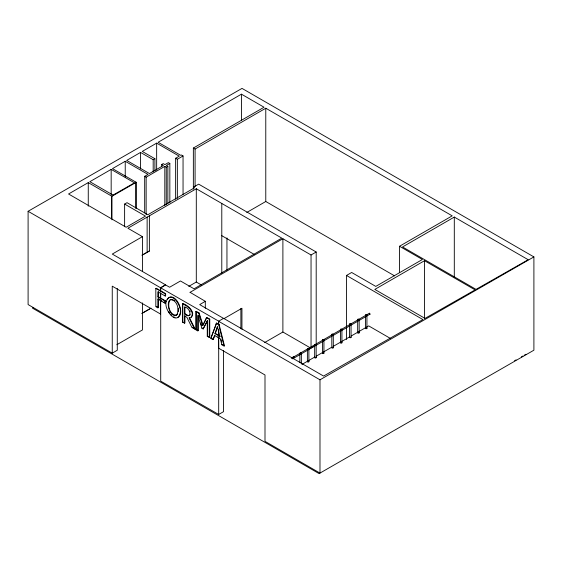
<?xml version="1.0" encoding="UTF-8"?>
<svg xmlns="http://www.w3.org/2000/svg" width="562" height="562" viewBox="0 0 562 562"><rect width="100%" height="100%" fill="white"/><g stroke="black" fill="none" stroke-linecap="round" stroke-linejoin="round"><path stroke-width="0.84" d="M178.273 311.734L178.273 308.348M212.956 339.617L214.782 335.135L213.356 339.385L212.956 339.617L210.848 338.394L216.546 323.059L219.131 324.548L224.435 345.785L224.041 346.016L221.828 344.738L220.402 338.837L214.389 335.366M214.965 333.638L217.389 326.466L219.819 336.434L220.22 336.209L215.365 333.406L214.965 333.638L219.819 336.434M215.365 333.406L217.515 327.035M216.546 323.059L210.848 338.394M167.104 299.574C174.571 289.205 186.31 313.287 177.599 317.748M197.824 330.877L195.864 329.746L195.864 311.573L198.723 313.224L202.65 325.609L206.451 317.685L206.844 317.453L209.752 319.132L209.752 337.305L209.352 337.537L207.259 336.329L207.259 320.67L203.163 328.953L201.891 328.222L197.824 315.219L197.824 330.877L198.217 330.646L198.217 315.858M203.395 324.66L206.5 318.176M190.272 314.664C189.113 316.975 186.38 314.362 184.919 313.729L184.526 313.961L184.526 307.098C190.792 307.484 192.703 320.565 184.526 313.961M357.671 319.546A0.752 0.436 0 0 1 358.486 319.075A0.752 0.436 0 0 1 359.146 319.623L358.612 319.926A0.752 0.436 0 0 1 357.671 319.546L357.671 332.781M365.433 315.064A0.752 0.436 0 0 1 366.241 314.601A0.752 0.436 0 0 1 366.902 315.142L366.368 315.451A0.752 0.436 0 0 1 365.433 315.064L365.426 328.299M170.075 299.813C166.921 304.92 169.492 315.092 176.356 315.247M176.665 315.057C179.84 309.957 177.248 299.799 170.384 299.616M177.627 314.102C169.071 321.78 163.24 293.771 174.62 300.677M191.403 317.27C194.789 311.137 187.357 305.798 182.432 303.817L182.432 321.991L184.526 323.199L184.919 322.967L184.919 315.746L184.526 315.97L184.526 323.199M292.647 358.844L370.007 314.179L369.62 313.196L369.445 313.856M160.718 291.313L160.718 287.856L165.537 284.892L169.612 287.245L180.472 280.972L194.045 288.812L281.829 238.126L196.3 188.748L127.883 228.242L142.446 236.658L142.446 271.53M190.061 292.331L205.313 301.309L199.693 304.611L223.543 318.38M149.555 250.912L141.947 255.246L149.38 251.01L149.38 215.836M141.947 313.357L149.555 309.023M136.201 208.46L136.201 182.306L111.971 196.293L88.262 182.608L68.55 193.988L126.169 227.259L145.481 216.103L124.616 204.062L124.616 226.732M113.039 195.077L134.466 182.84L111.171 169.387L89.85 181.695L113.025 195.07M144.68 212.928L144.68 176.313L147.996 174.403L125.235 161.266L112.491 168.621L136.201 182.306M154.908 170.918L154.908 158.716L153.187 159.706L140.556 152.414L126.696 160.423L149.45 173.56L163.352 165.53L161.631 164.54L161.631 166.282M175.632 199.236L175.632 158.259L179.25 156.173L156.65 143.127L142.277 151.424L154.908 158.716M193.363 189.022L193.363 148.045L264.056 107.23L241.442 94.17L158.112 142.284L180.704 155.33L181.329 154.971L183.05 155.969L183.05 194.326M161.631 164.54L163.226 163.619L164.947 164.617L168.389 162.629L169.843 163.465L169.843 202.699M144.68 176.313L146.141 177.156L164.814 166.373L166.268 167.216L167.855 166.296L167.855 203.781M169.843 163.465L166.401 165.453L167.855 166.296M175.632 158.259L177.353 159.257L183.05 155.969M193.363 148.045L195.084 149.042L265.777 108.22L452.199 215.85L399.519 246.268L399.519 272.422M124.616 204.062L127.005 202.685L147.834 214.747L194.578 187.757L193.497 187.132L193.497 188.874M193.497 187.132L198.66 184.146L316.195 252.008L316.195 344.106M142.446 236.658L112.281 254.073L165.6 284.857L160.563 287.765L28.1 211.284L28.1 304.569L112.252 353.154L117.282 350.245L117.282 288.482M33.348 307.597L32.448 308.117L319.09 473.604L533.9 350.196L533.9 256.911L242.011 88.396L28.1 211.284M246.774 212.478L265.777 201.505L394.608 275.886M157.915 307.836L155.822 306.627L155.822 288.454L156.222 288.222L165.635 293.659L165.635 295.809L165.242 296.041L157.915 291.811L157.915 296.94L164.933 300.993L165.333 300.761L165.333 302.911L164.933 303.136L157.915 299.082L157.915 307.836L158.315 307.611L158.315 298.858L157.915 299.082M157.915 296.94L158.315 296.708L165.333 300.761M155.822 288.454L165.242 293.891L165.635 293.659M141.961 313.399L151.059 308.152M188.762 286.388L196.3 282.033L201.547 285.067M190.075 292.324L282.89 238.738L311.046 254.986L316.195 252.008M182.432 303.817L182.826 303.585C187.912 304.787 196.967 313.357 190.37 317.846L189.015 317.881L194.621 329.03L195.014 328.798L189.415 317.656M116.805 344.745L142.446 329.943L142.446 302.911M195.864 311.573L196.264 311.341L199.117 312.992L203.051 325.384L202.65 325.609M182.432 321.991L184.224 322.567M198.723 313.224L199.117 312.992M206.451 317.685L209.352 319.364L209.752 319.132M195.864 329.746L196.264 329.522L198.217 330.646M201.891 328.222L202.292 327.99M203.163 328.953L207.659 320.438L207.659 336.097L207.259 336.329M218.576 324.724L218.576 321.253L223.606 318.345L323.572 376.062L422.919 319.574L346.501 275.457L346.501 339.49M223.767 318.752L241.941 308.257L241.941 329.325M216.152 323.283L218.73 324.773L219.131 324.548M221.828 344.738L222.229 344.506M218.576 337.748L218.695 348.096M346.501 275.457L351.657 272.479L375.781 286.409L422.413 259.489L399.519 246.268M454.3 217.065L402.547 246.95L476.028 289.374L528.182 259.721L454.3 217.065L454.3 277.221M264.695 342.532L282.89 332.023L310.301 347.843M424.514 260.719L374.812 289.416L424.998 318.394L475.115 289.894L424.514 260.719L424.514 318.261M291.327 358.31L369.445 313.21M294.179 356.849L293.041 357.39M323.375 340.27L323.909 339.961A0.752 0.436 0 0 0 323.248 339.42A0.752 0.436 0 0 0 322.44 339.891A0.752 0.436 0 0 0 323.375 340.27L323.888 339.989M340.432 342.736L340.432 329.465A0.752 0.436 0 0 0 341.373 329.88L341.886 329.599M358.654 319.918L359.125 319.645M366.417 315.437L366.881 315.17M314.727 345.834L311.046 347.962L311.046 254.986M301.913 364.45L314.811 357.003M316.329 356.125L331.51 347.365M333.027 346.487L349.726 336.849M351.243 335.971L368.7 325.89L390.569 338.521M160.718 300.818L160.718 381.141L218.695 414.468L223.543 411.665L223.543 350.54M218.576 321.253L319.989 379.807L533.9 256.911M514.574 360.741L516.085 359.877M521.374 356.87L522.885 356.013M524.402 355.149L525.913 354.292M370.007 314.179L369.529 313.975M341.373 329.88L341.9 329.578A0.752 0.436 0 0 0 341.246 329.03A0.752 0.436 0 0 0 340.432 329.501M300.972 352.957L301.127 353.027A0.752 0.436 0 0 1 300.972 353.702M293.687 357.608A0.752 0.436 0 0 1 292.964 357.06A0.752 0.436 0 0 1 294.059 356.8L294.214 356.87M173.567 316.792L175.042 317.495M160.718 287.856L218.695 321.183L218.695 324.653M221.786 235.682L254.635 254.642M158.315 298.858L161.821 300.881M163.928 302.096L165.333 302.911M184.526 315.97L186.914 317.354L191.902 327.463L194.621 329.03M217.789 336.87L219.292 337.741M156.222 306.402L158.315 307.611M192.295 327.232L195.014 328.798M208.354 336.505L209.752 337.305M211.944 338.577L213.356 339.385M222.959 344.935L224.435 345.785M218.576 348.166L264.997 374.973L264.997 441.339L319.989 473.092L319.989 379.807M299.946 353.547L301.077 353.006A0.752 0.436 0 0 0 299.946 353.112A0.752 0.436 0 0 0 300.403 353.751M170.693 314.509L171.6 315.345M168.495 311.383L169.499 313.048M189.942 310.835L190.251 311.573M198.47 315.802L199.236 318.24M200.76 323.115L201.526 325.553M218.73 324.773L224.041 346.016M220.999 339.448L221.618 341.977M366.93 315.858L366.93 328.299M359.167 320.34L359.167 332.781M351.06 324.864L351.06 337.305M349.564 324.035L349.564 337.305M341.928 330.294L341.928 342.736M333.301 334.411L333.301 347.716M331.805 334.411L331.805 347.716M323.937 340.684L323.937 353.119M322.433 339.848L322.433 353.119M316.167 344.913L316.167 357.608M314.671 344.913L314.671 357.608M308.889 348.805L308.889 361.654M308.791 349.023A0.752 0.436 0 0 0 308.334 348.391A0.752 0.436 0 0 0 307.393 348.805L307.393 361.654M301.344 353.329L301.344 363.537M299.848 353.329L299.848 362.68M282.897 238.731L282.89 332.023M265.777 108.22L265.777 201.505M241.442 94.17L241.442 120.324M240.887 308.524L240.887 328.714M226.95 237.909L226.95 270.027M221.786 203.465L221.786 273.006M218.695 329.866L218.695 335.943M218.695 337.678L218.695 414.468M218.576 329.936L218.576 336.013M209.352 319.364L209.352 337.537M205.313 301.309L205.313 308.285M196.3 188.748L196.3 282.033M196.264 311.341L196.264 329.522M195.084 149.042L195.084 186.528M184.919 306.873L184.919 313.729M182.826 303.585L182.826 321.759M177.353 159.257L177.353 198.484M166.268 167.216L166.268 204.701M165.242 293.891L165.242 296.041M164.933 300.993L164.933 303.136M164.814 166.373L164.814 205.601M160.718 293.041L160.718 299.089M160.563 287.765L160.563 291.271M160.563 293.02L160.563 298.281M160.563 300.038L160.563 314.067L112.252 286.17L112.252 353.154M158.315 291.58L158.315 296.708M156.65 143.127L156.65 170.153M153.187 159.706L153.187 171.916M147.132 217.058L147.132 252.233M146.141 177.156L146.141 214.642M140.556 152.414L140.556 168.979M135.8 182.081L135.8 208.235M125.235 161.266L125.235 176.953M111.971 196.293L111.971 219.833M111.438 195.99L111.438 218.66M111.171 169.387L111.171 194.67M88.262 182.608L88.262 206.149M308.791 361.436A0.752 0.436 0 0 1 308.517 362.026A0.752 0.436 0 0 1 307.491 361.872A0.752 0.436 0 0 1 307.765 361.282M316.146 357.495A0.752 0.436 0 0 1 315.675 358.008A0.752 0.436 0 0 1 314.741 357.79A0.752 0.436 0 0 1 315.043 357.228M323.375 352.704A0.752 0.436 0 0 1 323.831 353.336A0.752 0.436 0 0 1 322.651 353.428A0.752 0.436 0 0 1 322.813 352.746M332.929 347.337A0.752 0.436 0 0 1 333.231 347.899A0.752 0.436 0 0 1 332.297 348.117A0.752 0.436 0 0 1 331.826 347.604M341.373 342.314A0.752 0.436 0 0 1 341.829 342.946A0.752 0.436 0 0 1 340.649 343.038A0.752 0.436 0 0 1 340.804 342.356M350.962 337.088A0.752 0.436 0 0 1 350.744 337.664A0.752 0.436 0 0 1 349.74 337.586A0.752 0.436 0 0 1 349.782 337.003M358.795 332.402A0.752 0.436 0 0 1 358.992 333.055A0.752 0.436 0 0 1 357.846 333.055A0.752 0.436 0 0 1 358.043 332.402M366.705 327.997A0.752 0.436 0 0 1 366.754 328.58A0.752 0.436 0 0 1 365.75 328.651A0.752 0.436 0 0 1 365.532 328.082M294.059 356.8A0.752 0.436 0 0 1 294.214 357.481M308.334 349.227A0.752 0.436 0 0 1 307.393 348.805M315.043 345.286A0.752 0.436 0 0 1 314.889 344.604A0.752 0.436 0 0 1 316.069 344.696A0.752 0.436 0 0 1 315.612 345.328M166.338 301.464C163.268 308.271 176.075 326.276 180.016 313.617C183.064 306.852 170.293 288.875 166.338 301.464M332.023 334.713A0.752 0.436 0 0 0 333.273 334.523A0.752 0.436 0 0 0 332.36 333.99A0.752 0.436 0 0 0 332.023 334.713M349.782 324.344A0.752 0.436 0 0 0 351.039 324.148A0.752 0.436 0 0 0 350.119 323.621A0.752 0.436 0 0 0 349.782 324.344"/></g></svg>
